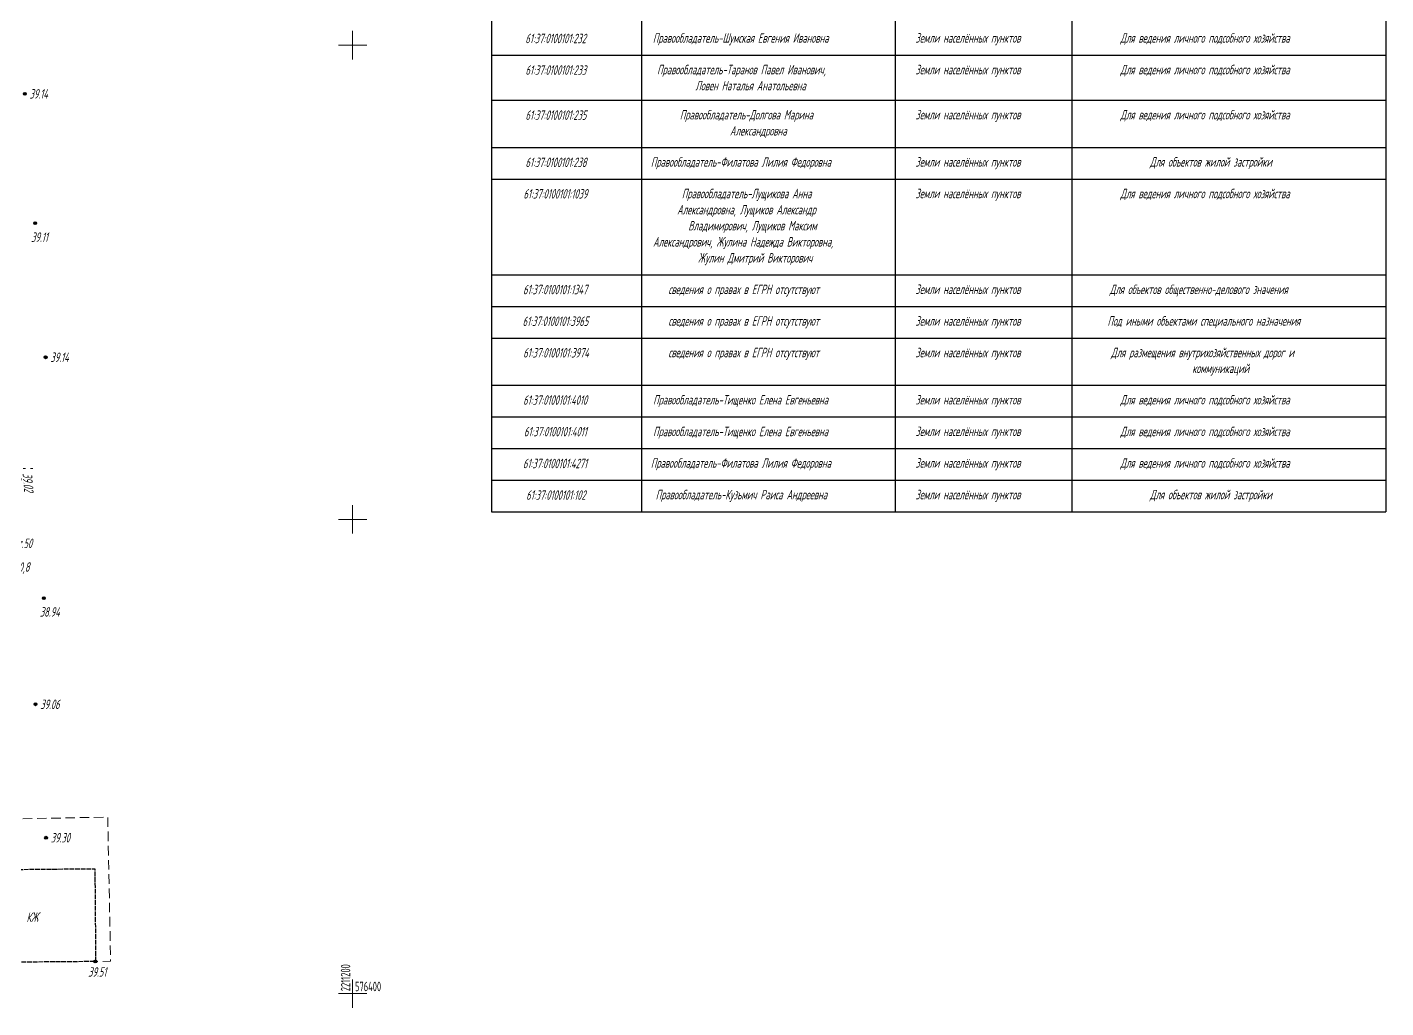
# Model space of a CAD drawing. Extents: x 2208637 to 2213412, y 575334 to 577367.
# Drawn here: x 2211165.7 to 2211309, y 576398.5 to 576501.9 of the extents above; entities that cross this region are included whole.
import ezdxf
from ezdxf.enums import TextEntityAlignment as Align

# ---------------------------------------------------------------- set-up
doc = ezdxf.new("R2010")
doc.units = 0
doc.header["$LTSCALE"] = 0.5
for name, pattern in [('2000_13', [1, 1, 0]), ('2000_366_2', [1.5, 0.5, -1]), ('2000_49_1_2', [3, 2, -1])]:
    doc.linetypes.add(name, pattern=pattern)
doc.layers.get('0').update_dxf_attribs({"lineweight": 25})
for name, color, linetype, lineweight in [('ИИ_ГАЗОПРОВОДЫ', 150, 'Continuous', 25), ('ИИ_ГРАНИЦЫ_ЗЕМЛЕПОЛЬЗОВАТЕЛЕЙ', 7, 'Continuous', 25), ('ИИ_КООРДИНАТНАЯ_СЕТКА', 3, 'Continuous', 25), ('ИИ_ОТМЕТКИ', 7, 'Continuous', 25), ('ИИ_СООРУЖЕНИЯ', 7, 'Continuous', 25), ('ИИ_УГОДЬЯ', 7, 'Continuous', 25)]:
    doc.layers.add(name, color=color, linetype=linetype, lineweight=lineweight)
doc.styles.add('BM431', font='', dxfattribs={"height": 1})
doc.styles.add('D431', font='', dxfattribs={"height": 1})
doc.styles.add('GOST 2.304', font='cs_gost2304.shx', dxfattribs={"width": 0.8, "oblique": 15})
doc.styles.get('BM431').set_extended_font_data('bm431', italic=True)
doc.styles.get('D431').set_extended_font_data('D431', italic=True)

# ---------------------------------------------------------------- blocks, each defined once
blk = doc.blocks.new('500_12')
at = {"color": 0, "linetype": 'Continuous', "lineweight": -2, "flags": 128}
for points in [[(0, 3), (0, -3)], [(-3, 0), (3, 0)]]:
    blk.add_lwpolyline(points, dxfattribs=at)
at = {"color": 7, "linetype": 'Continuous', "lineweight": -2, "style": 'D431'}
blk.add_attdef('Вертикальная_подпись', (-0.5, 0.5), '', height=2, rotation=90, dxfattribs=at)
blk.add_attdef('Горизонтальная_подпись', (0.5, 0.5), '', height=2, dxfattribs=at)
blk = doc.blocks.new('*U21')
at = {"color": 0, "linetype": 'Continuous', "lineweight": -2, "style": 'BM431'}
for tag, p in [('Характеристика', (3, 1.5)), ('Высота', (3, -3.5))]:
    blk.add_attdef(tag, p, '', height=2, dxfattribs=at)
at = {"color": 7, "linetype": 'Continuous', "lineweight": -2, "true_color": 0xffffff}
blk.add_wipeout([(0, 1.1), (0, -1.1), (1.2, -1.1), (1.2, 1.1)], dxfattribs=at)
at = {"color": 0, "linetype": 'Continuous', "lineweight": -2, "style": 'BM431'}
blk.add_attdef('Индекс_назначения_трубопровода', text='', height=2, dxfattribs=at).set_placement((0, 0), align=Align.MIDDLE_LEFT)
blk = doc.blocks.new('500_330_1')
at = {"linetype": 'Continuous', "lineweight": -2}
h = blk.add_hatch(color=0, dxfattribs=at)
h.dxf.hatch_style = 1
edge = h.paths.add_edge_path()
edge.add_arc((0, 0), 0.3, 0, 360)
at = {"color": 0, "linetype": 'Continuous', "lineweight": -2}
blk.add_circle((0, 0), 0.3, dxfattribs=at)
at = {"color": 0, "linetype": 'Continuous', "lineweight": -2, "style": 'GOST 2.304', "flags": 1}
for tag, p in [('Номер', (-1, -1)), ('Номер_рабочей_станции', (-1, -3.5))]:
    blk.add_attdef(tag, text='', height=2, dxfattribs=at).set_placement(p, align=Align.RIGHT)
at = {"color": 0, "linetype": 'Continuous', "lineweight": -2, "style": 'GOST 2.304'}
blk.add_attdef('Высота', (1, -1), '', height=2, dxfattribs=at)
at = {"color": 0, "linetype": 'Continuous', "lineweight": -2, "style": 'GOST 2.304', "flags": 1}
blk.add_attdef('Код', (0, -3.5), '', height=2, dxfattribs=at)

msp = doc.modelspace()

# ---------------------------------------------------------------- linework, layer by layer
at = {"layer": 'ИИ_ГРАНИЦЫ_ЗЕМЛЕПОЛЬЗОВАТЕЛЕЙ', "flags": 128}
for points in [[(2211214.66, 576548.16), (2211214.66, 576450.81)], [(2211230.46, 576548.16), (2211230.46, 576450.81)], [(2211257.21, 576548.16), (2211257.21, 576450.81)], [(2211275.84, 576548.16), (2211275.84, 576450.81)], [(2211308.97, 576548.16), (2211308.97, 576450.81)], [(2211214.66, 576498.95), (2211308.97, 576498.95)], [(2211214.66, 576494.19), (2211308.97, 576494.19)], [(2211214.66, 576489.22), (2211308.97, 576489.22)], [(2211214.66, 576485.88), (2211308.97, 576485.88)], [(2211214.66, 576475.78), (2211308.97, 576475.78)], [(2211214.66, 576472.45), (2211308.97, 576472.45)], [(2211214.66, 576469.12), (2211308.97, 576469.12)], [(2211214.66, 576464.14), (2211308.97, 576464.14)], [(2211214.66, 576460.81), (2211308.97, 576460.81)], [(2211214.66, 576457.47), (2211308.97, 576457.47)], [(2211214.66, 576454.14), (2211308.97, 576454.14)], [(2211214.66, 576450.81), (2211308.97, 576450.81)]]:
    msp.add_lwpolyline(points, dxfattribs=at)
at = {"layer": 'ИИ_СООРУЖЕНИЯ', "color": 7, "linetype": '2000_49_1_2', "lineweight": 20, "flags": 128}
msp.add_lwpolyline([(2211160.1, 576413.05), (2211159.99, 576418.33), (2211174.17, 576418.61), (2211174.47, 576403.41), (2211172.85, 576403.38)], dxfattribs=at)
at = {"layer": 'ИИ_СООРУЖЕНИЯ', "linetype": '2000_13', "flags": 128}
msp.add_lwpolyline([(2211160.18, 576403.27), (2211160.1, 576413.05), (2211172.81, 576413.17), (2211172.89, 576403.38)], close=True, dxfattribs=at)
at = {"layer": 'ИИ_УГОДЬЯ', "linetype": '2000_366_2', "lineweight": 20, "flags": 128}
msp.add_lwpolyline([(2211159.84, 576501.28), (2211154.64, 576498.44), (2211147.91, 576494.76), (2211133.09, 576492.4), (2211118.27, 576490.04), (2211121.64, 576479.47), (2211123.64, 576471.37), (2211125.65, 576463.26), (2211125.79, 576447.72), (2211138.17, 576447.6), (2211138.8, 576447.53), (2211139.02, 576443.56), (2211144.04, 576443.27), (2211144.2, 576448.04), (2211152.7, 576447.91), (2211155.37, 576447.83), (2211155.61, 576446.38), (2211161.03, 576446.94), (2211160.72, 576454.46), (2211160.77, 576455.37), (2211166.52, 576455.37)], dxfattribs=at)

# ---------------------------------------------------------------- block references
at = {"layer": 'ИИ_КООРДИНАТНАЯ_СЕТКА', "color": 3, "lineweight": 20, "xscale": 0.5, "yscale": 0.5, "zscale": 0.5}
for p in [(2211200, 576500), (2211200, 576450)]:
    msp.add_blockref('500_12', p, dxfattribs=at)

# ---------------------------------------------------------------- wipeouts: each hides what was drawn before it
at = {"lineweight": 0}
for points, layer in [([(2211218.26, 576500.13), (2211226.87, 576500.13), (2211226.87, 576501.35), (2211218.26, 576501.35)], 'ИИ_ГРАНИЦЫ_ЗЕМЛЕПОЛЬЗОВАТЕЛЕЙ'), ([(2211231.71, 576500.18), (2211255.96, 576500.18), (2211255.96, 576501.35), (2211231.71, 576501.35)], 'ИИ_ГРАНИЦЫ_ЗЕМЛЕПОЛЬЗОВАТЕЛЕЙ'), ([(2211259.42, 576500.19), (2211273.63, 576500.19), (2211273.63, 576501.35), (2211259.42, 576501.35)], 'ИИ_ГРАНИЦЫ_ЗЕМЛЕПОЛЬЗОВАТЕЛЕЙ'), ([(2211280.99, 576500.18), (2211303.82, 576500.18), (2211303.82, 576501.35), (2211280.99, 576501.35)], 'ИИ_ГРАНИЦЫ_ЗЕМЛЕПОЛЬЗОВАТЕЛЕЙ'), ([(2211218.27, 576496.8), (2211226.86, 576496.8), (2211226.86, 576498.02), (2211218.27, 576498.02)], 'ИИ_ГРАНИЦЫ_ЗЕМЛЕПОЛЬЗОВАТЕЛЕЙ'), ([(2211259.42, 576496.85), (2211273.63, 576496.85), (2211273.63, 576498.02), (2211259.42, 576498.02)], 'ИИ_ГРАНИЦЫ_ЗЕМЛЕПОЛЬЗОВАТЕЛЕЙ'), ([(2211280.99, 576496.85), (2211303.82, 576496.85), (2211303.82, 576498.02), (2211280.99, 576498.02)], 'ИИ_ГРАНИЦЫ_ЗЕМЛЕПОЛЬЗОВАТЕЛЕЙ'), ([(2211236.19, 576495.16), (2211251.48, 576495.16), (2211251.48, 576496.32), (2211236.19, 576496.32)], 'ИИ_ГРАНИЦЫ_ЗЕМЛЕПОЛЬЗОВАТЕЛЕЙ'), ([(2211218.27, 576492.05), (2211226.86, 576492.05), (2211226.86, 576493.26), (2211218.27, 576493.26)], 'ИИ_ГРАНИЦЫ_ЗЕМЛЕПОЛЬЗОВАТЕЛЕЙ'), ([(2211259.42, 576492.1), (2211273.63, 576492.1), (2211273.63, 576493.26), (2211259.42, 576493.26)], 'ИИ_ГРАНИЦЫ_ЗЕМЛЕПОЛЬЗОВАТЕЛЕЙ'), ([(2211280.99, 576492.09), (2211303.82, 576492.09), (2211303.82, 576493.26), (2211280.99, 576493.26)], 'ИИ_ГРАНИЦЫ_ЗЕМЛЕПОЛЬЗОВАТЕЛЕЙ'), ([(2211239.84, 576490.4), (2211247.83, 576490.4), (2211247.83, 576491.57), (2211239.84, 576491.57)], 'ИИ_ГРАНИЦЫ_ЗЕМЛЕПОЛЬЗОВАТЕЛЕЙ'), ([(2211218.27, 576487.07), (2211226.86, 576487.07), (2211226.86, 576488.29), (2211218.27, 576488.29)], 'ИИ_ГРАНИЦЫ_ЗЕМЛЕПОЛЬЗОВАТЕЛЕЙ'), ([(2211231.5, 576487.11), (2211256.17, 576487.11), (2211256.17, 576488.29), (2211231.5, 576488.29)], 'ИИ_ГРАНИЦЫ_ЗЕМЛЕПОЛЬЗОВАТЕЛЕЙ'), ([(2211259.42, 576487.12), (2211273.63, 576487.12), (2211273.63, 576488.29), (2211259.42, 576488.29)], 'ИИ_ГРАНИЦЫ_ЗЕМЛЕПОЛЬЗОВАТЕЛЕЙ'), ([(2211284.11, 576487.12), (2211300.7, 576487.12), (2211300.7, 576488.29), (2211284.11, 576488.29)], 'ИИ_ГРАНИЦЫ_ЗЕМЛЕПОЛЬЗОВАТЕЛЕЙ'), ([(2211218.06, 576483.75), (2211227.07, 576483.75), (2211227.07, 576484.95), (2211218.06, 576484.95)], 'ИИ_ГРАНИЦЫ_ЗЕМЛЕПОЛЬЗОВАТЕЛЕЙ'), ([(2211259.42, 576483.79), (2211273.63, 576483.79), (2211273.63, 576484.95), (2211259.42, 576484.95)], 'ИИ_ГРАНИЦЫ_ЗЕМЛЕПОЛЬЗОВАТЕЛЕЙ'), ([(2211280.99, 576483.78), (2211303.82, 576483.78), (2211303.82, 576484.95), (2211280.99, 576484.95)], 'ИИ_ГРАНИЦЫ_ЗЕМЛЕПОЛЬЗОВАТЕЛЕЙ'), ([(2211236.48, 576477), (2211251.19, 576477), (2211251.19, 576478.16), (2211236.48, 576478.16)], 'ИИ_ГРАНИЦЫ_ЗЕМЛЕПОЛЬЗОВАТЕЛЕЙ'), ([(2211218.02, 576473.66), (2211227.11, 576473.66), (2211227.11, 576474.85), (2211218.02, 576474.85)], 'ИИ_ГРАНИЦЫ_ЗЕМЛЕПОЛЬЗОВАТЕЛЕЙ'), ([(2211233.36, 576473.68), (2211254.31, 576473.68), (2211254.31, 576474.85), (2211233.36, 576474.85)], 'ИИ_ГРАНИЦЫ_ЗЕМЛЕПОЛЬЗОВАТЕЛЕЙ'), ([(2211259.42, 576473.69), (2211273.63, 576473.69), (2211273.63, 576474.85), (2211259.42, 576474.85)], 'ИИ_ГРАНИЦЫ_ЗЕМЛЕПОЛЬЗОВАТЕЛЕЙ'), ([(2211279.87, 576473.68), (2211304.94, 576473.68), (2211304.94, 576474.85), (2211279.87, 576474.85)], 'ИИ_ГРАНИЦЫ_ЗЕМЛЕПОЛЬЗОВАТЕЛЕЙ'), ([(2211217.97, 576470.32), (2211227.16, 576470.32), (2211227.16, 576471.52), (2211217.97, 576471.52)], 'ИИ_ГРАНИЦЫ_ЗЕМЛЕПОЛЬЗОВАТЕЛЕЙ'), ([(2211233.36, 576470.35), (2211254.31, 576470.35), (2211254.31, 576471.52), (2211233.36, 576471.52)], 'ИИ_ГРАНИЦЫ_ЗЕМЛЕПОЛЬЗОВАТЕЛЕЙ'), ([(2211259.42, 576470.35), (2211273.63, 576470.35), (2211273.63, 576471.52), (2211259.42, 576471.52)], 'ИИ_ГРАНИЦЫ_ЗЕМЛЕПОЛЬЗОВАТЕЛЕЙ'), ([(2211279.67, 576470.35), (2211305.14, 576470.35), (2211305.14, 576471.52), (2211279.67, 576471.52)], 'ИИ_ГРАНИЦЫ_ЗЕМЛЕПОЛЬЗОВАТЕЛЕЙ'), ([(2211218.03, 576466.99), (2211227.1, 576466.99), (2211227.1, 576468.19), (2211218.03, 576468.19)], 'ИИ_ГРАНИЦЫ_ЗЕМЛЕПОЛЬЗОВАТЕЛЕЙ'), ([(2211233.36, 576467.02), (2211254.31, 576467.02), (2211254.31, 576468.19), (2211233.36, 576468.19)], 'ИИ_ГРАНИЦЫ_ЗЕМЛЕПОЛЬЗОВАТЕЛЕЙ'), ([(2211259.42, 576467.02), (2211273.63, 576467.02), (2211273.63, 576468.19), (2211259.42, 576468.19)], 'ИИ_ГРАНИЦЫ_ЗЕМЛЕПОЛЬЗОВАТЕЛЕЙ'), ([(2211288.6, 576465.35), (2211296.21, 576465.35), (2211296.21, 576466.49), (2211288.6, 576466.49)], 'ИИ_ГРАНИЦЫ_ЗЕМЛЕПОЛЬЗОВАТЕЛЕЙ'), ([(2211218.03, 576462.01), (2211227.1, 576462.01), (2211227.1, 576463.21), (2211218.03, 576463.21)], 'ИИ_ГРАНИЦЫ_ЗЕМЛЕПОЛЬЗОВАТЕЛЕЙ'), ([(2211231.74, 576462.04), (2211255.93, 576462.04), (2211255.93, 576463.21), (2211231.74, 576463.21)], 'ИИ_ГРАНИЦЫ_ЗЕМЛЕПОЛЬЗОВАТЕЛЕЙ'), ([(2211259.42, 576462.04), (2211273.63, 576462.04), (2211273.63, 576463.21), (2211259.42, 576463.21)], 'ИИ_ГРАНИЦЫ_ЗЕМЛЕПОЛЬЗОВАТЕЛЕЙ'), ([(2211280.99, 576462.04), (2211303.82, 576462.04), (2211303.82, 576463.21), (2211280.99, 576463.21)], 'ИИ_ГРАНИЦЫ_ЗЕМЛЕПОЛЬЗОВАТЕЛЕЙ'), ([(2211218.11, 576458.68), (2211227.02, 576458.68), (2211227.02, 576459.88), (2211218.11, 576459.88)], 'ИИ_ГРАНИЦЫ_ЗЕМЛЕПОЛЬЗОВАТЕЛЕЙ'), ([(2211231.74, 576458.7), (2211255.93, 576458.7), (2211255.93, 576459.88), (2211231.74, 576459.88)], 'ИИ_ГРАНИЦЫ_ЗЕМЛЕПОЛЬЗОВАТЕЛЕЙ'), ([(2211259.42, 576458.71), (2211273.63, 576458.71), (2211273.63, 576459.88), (2211259.42, 576459.88)], 'ИИ_ГРАНИЦЫ_ЗЕМЛЕПОЛЬЗОВАТЕЛЕЙ'), ([(2211280.99, 576458.7), (2211303.82, 576458.7), (2211303.82, 576459.88), (2211280.99, 576459.88)], 'ИИ_ГРАНИЦЫ_ЗЕМЛЕПОЛЬЗОВАТЕЛЕЙ'), ([(2211218.01, 576455.32), (2211227.12, 576455.32), (2211227.12, 576456.54), (2211218.01, 576456.54)], 'ИИ_ГРАНИЦЫ_ЗЕМЛЕПОЛЬЗОВАТЕЛЕЙ'), ([(2211231.5, 576455.37), (2211256.17, 576455.37), (2211256.17, 576456.54), (2211231.5, 576456.54)], 'ИИ_ГРАНИЦЫ_ЗЕМЛЕПОЛЬЗОВАТЕЛЕЙ'), ([(2211259.42, 576455.38), (2211273.63, 576455.38), (2211273.63, 576456.54), (2211259.42, 576456.54)], 'ИИ_ГРАНИЦЫ_ЗЕМЛЕПОЛЬЗОВАТЕЛЕЙ'), ([(2211280.99, 576455.37), (2211303.82, 576455.37), (2211303.82, 576456.54), (2211280.99, 576456.54)], 'ИИ_ГРАНИЦЫ_ЗЕМЛЕПОЛЬЗОВАТЕЛЕЙ'), ([(2211218.35, 576451.99), (2211226.78, 576451.99), (2211226.78, 576453.21), (2211218.35, 576453.21)], 'ИИ_ГРАНИЦЫ_ЗЕМЛЕПОЛЬЗОВАТЕЛЕЙ'), ([(2211232.01, 576452.04), (2211255.66, 576452.04), (2211255.66, 576453.21), (2211232.01, 576453.21)], 'ИИ_ГРАНИЦЫ_ЗЕМЛЕПОЛЬЗОВАТЕЛЕЙ'), ([(2211259.42, 576452.04), (2211273.63, 576452.04), (2211273.63, 576453.21), (2211259.42, 576453.21)], 'ИИ_ГРАНИЦЫ_ЗЕМЛЕПОЛЬЗОВАТЕЛЕЙ'), ([(2211284.11, 576452.04), (2211300.7, 576452.04), (2211300.7, 576453.21), (2211284.11, 576453.21)], 'ИИ_ГРАНИЦЫ_ЗЕМЛЕПОЛЬЗОВАТЕЛЕЙ'), ([(2211200.3, 576400.18), (2211203.88, 576400.18), (2211203.88, 576401.38), (2211200.3, 576401.38)], 'ИИ_КООРДИНАТНАЯ_СЕТКА'), ([(2211168.17, 576466.52), (2211170.66, 576466.52), (2211170.66, 576467.66), (2211168.17, 576467.66)], 'ИИ_ОТМЕТКИ'), ([(2211167.06, 576439.67), (2211169.73, 576439.67), (2211169.73, 576440.81), (2211167.06, 576440.81)], 'ИИ_ОТМЕТКИ'), ([(2211167.1, 576429.93), (2211169.83, 576429.93), (2211169.83, 576431.13), (2211167.1, 576431.13)], 'ИИ_ОТМЕТКИ')]:
    msp.add_wipeout(points, dxfattribs=at).dxf.layer = layer

# ---------------------------------------------------------------- next in the draw order: block references
at = {"layer": 'ИИ_ОТМЕТКИ'}
ref = msp.add_blockref('500_330_1', (2211167.62, 576467.09, 39.14), dxfattribs=dict(at, xscale=0.5, yscale=0.5, zscale=0.5))
ref.add_attrib('Высота', '39.14', (2211168.12, 576466.59), dxfattribs={"layer": '0', "color": 0, "linetype": 'Continuous', "lineweight": -2, "height": 1, "style": 'GOST 2.304', "oblique": 15, "width": 0.8})
ref = msp.add_blockref('500_330_1', (2211167.43, 576441.69, 38.94), dxfattribs=dict(at, xscale=0.5, yscale=0.5, zscale=0.5))
ref.add_attrib('Высота', '38.94', (2211167.01, 576439.74), dxfattribs={"layer": '0', "color": 0, "linetype": 'Continuous', "lineweight": -2, "height": 1, "style": 'GOST 2.304', "oblique": 15, "width": 0.8})
ref = msp.add_blockref('500_330_1', (2211166.55, 576430.5, 39.06), dxfattribs=dict(at, xscale=0.5, yscale=0.5, zscale=0.5))
ref.add_attrib('Высота', '39.06', (2211167.05, 576430), dxfattribs={"layer": '0', "color": 0, "linetype": 'Continuous', "lineweight": -2, "height": 1, "style": 'GOST 2.304', "oblique": 15, "width": 0.8})

# ---------------------------------------------------------------- next in the draw order: texts
at = {"layer": 'ИИ_ГРАНИЦЫ_ЗЕМЛЕПОЛЬЗОВАТЕЛЕЙ', "style": 'GOST 2.304', "oblique": 15, "width": 0.8}
for s, p in [('61:37:0100101:232', (2211218.21, 576500.2)), ('Правообладатель-Шумская Евгения Ивановна', (2211231.66, 576500.25)), ('Земли населённых пунктов', (2211259.36, 576500.26)), ('Для ведения личного подсобного хозяйства', (2211280.97, 576500.25)), ('61:37:0100101:233', (2211218.22, 576496.87)), ('Земли населённых пунктов', (2211259.36, 576496.92)), ('Для ведения личного подсобного хозяйства', (2211280.97, 576496.92)), ('61:37:0100101:235', (2211218.22, 576492.12)), ('Земли населённых пунктов', (2211259.36, 576492.17)), ('Для ведения личного подсобного хозяйства', (2211280.97, 576492.16)), ('61:37:0100101:238', (2211218.22, 576487.14)), ('Правообладатель-Филатова Лилия Федоровна', (2211231.45, 576487.18)), ('Земли населённых пунктов', (2211259.36, 576487.19)), ('Для объектов жилой застройки', (2211284.09, 576487.19)), ('61:37:0100101:1039', (2211218.01, 576483.82)), ('Земли населённых пунктов', (2211259.36, 576483.86)), ('Для ведения личного подсобного хозяйства', (2211280.97, 576483.85)), ('61:37:0100101:1347', (2211217.97, 576473.73)), ('сведения о правах в ЕГРН отсутствуют', (2211233.3, 576473.75)), ('Земли населённых пунктов', (2211259.36, 576473.76)), ('Для объектов общественно-делового значения', (2211279.85, 576473.75)), ('61:37:0100101:3965', (2211217.92, 576470.39)), ('сведения о правах в ЕГРН отсутствуют', (2211233.3, 576470.42)), ('Земли населённых пунктов', (2211259.36, 576470.42)), ('Под иными объектами специального назначения', (2211279.62, 576470.42)), ('61:37:0100101:3974', (2211217.98, 576467.06)), ('сведения о правах в ЕГРН отсутствуют', (2211233.3, 576467.09)), ('Земли населённых пунктов', (2211259.36, 576467.09)), ('61:37:0100101:4010', (2211217.98, 576462.08)), ('Правообладатель-Тищенко Елена Евгеньевна', (2211231.69, 576462.11)), ('Земли населённых пунктов', (2211259.36, 576462.11)), ('Для ведения личного подсобного хозяйства', (2211280.97, 576462.11)), ('61:37:0100101:4011', (2211218.06, 576458.75)), ('Правообладатель-Тищенко Елена Евгеньевна', (2211231.69, 576458.77)), ('Земли населённых пунктов', (2211259.36, 576458.78)), ('Для ведения личного подсобного хозяйства', (2211280.97, 576458.77)), ('61:37:0100101:4271', (2211217.96, 576455.39)), ('Правообладатель-Филатова Лилия Федоровна', (2211231.45, 576455.44)), ('Земли населённых пунктов', (2211259.36, 576455.45)), ('Для ведения личного подсобного хозяйства', (2211280.97, 576455.44)), ('61:37:0100101:102', (2211218.3, 576452.06)), ('Правообладатель-Кузьмич Раиса Андреевна', (2211231.96, 576452.11)), ('Земли населённых пунктов', (2211259.36, 576452.11)), ('Для объектов жилой застройки', (2211284.09, 576452.11))]:
    msp.add_text(s, height=1, dxfattribs=at).set_placement(p)

# ---------------------------------------------------------------- next in the draw order: wipeouts: each hides what was drawn before it
at = {"lineweight": 0}
for points, layer in [([(2211164.37, 576446.9), (2211167.26, 576446.91), (2211167.25, 576448.05), (2211164.37, 576448.04)], 'ИИ_ГАЗОПРОВОДЫ'), ([(2211164.47, 576444.4), (2211166.7, 576444.41), (2211166.7, 576445.55), (2211164.47, 576445.54)], 'ИИ_ГАЗОПРОВОДЫ'), ([(2211232.16, 576496.85), (2211255.51, 576496.85), (2211255.51, 576498.02), (2211232.16, 576498.02)], 'ИИ_ГРАНИЦЫ_ЗЕМЛЕПОЛЬЗОВАТЕЛЕЙ'), ([(2211234.56, 576492.09), (2211253.11, 576492.09), (2211253.11, 576493.26), (2211234.56, 576493.26)], 'ИИ_ГРАНИЦЫ_ЗЕМЛЕПОЛЬЗОВАТЕЛЕЙ'), ([(2211231.73, 576478.69), (2211255.94, 576478.69), (2211255.94, 576479.86), (2211231.73, 576479.86)], 'ИИ_ГРАНИЦЫ_ЗЕМЛЕПОЛЬЗОВАТЕЛЕЙ'), ([(2211280.01, 576467.02), (2211304.8, 576467.02), (2211304.8, 576468.19), (2211280.01, 576468.19)], 'ИИ_ГРАНИЦЫ_ЗЕМЛЕПОЛЬЗОВАТЕЛЕЙ'), ([(2211199.82, 576400.3), (2211199.82, 576404.04), (2211198.6, 576404.04), (2211198.6, 576400.3)], 'ИИ_КООРДИНАТНАЯ_СЕТКА'), ([(2211165.97, 576494.29), (2211168.46, 576494.29), (2211168.46, 576495.43), (2211165.97, 576495.43)], 'ИИ_ОТМЕТКИ'), ([(2211166.13, 576479.18), (2211168.6, 576479.18), (2211168.6, 576480.32), (2211166.13, 576480.32)], 'ИИ_ОТМЕТКИ'), ([(2211165.11, 576454.79), (2211165.37, 576451.97), (2211166.58, 576452.08), (2211166.32, 576454.9)], 'ИИ_ОТМЕТКИ'), ([(2211168.21, 576415.86), (2211171.01, 576415.86), (2211171.01, 576417), (2211168.21, 576417)], 'ИИ_ОТМЕТКИ'), ([(2211172.15, 576401.71), (2211174.8, 576401.71), (2211174.8, 576402.85), (2211172.15, 576402.85)], 'ИИ_ОТМЕТКИ'), ([(2211165.65, 576407.48), (2211167.34, 576407.5), (2211167.33, 576408.64), (2211165.64, 576408.62)], 'ИИ_СООРУЖЕНИЯ')]:
    msp.add_wipeout(points, dxfattribs=at).dxf.layer = layer

# ---------------------------------------------------------------- next in the draw order: block references
at = {"layer": 'ИИ_ГАЗОПРОВОДЫ', "color": 7}
ref = msp.add_blockref('*U21', (2211162.82, 576446.22), dxfattribs=dict(at, xscale=0.5, yscale=0.5, zscale=0.5, rotation=0.1834792517034856))
ref.add_attrib('Индекс_назначения_трубопровода', 'Г', dxfattribs={"layer": '0', "color": 0, "linetype": 'Continuous', "lineweight": -2, "height": 1, "rotation": 0.1835, "style": 'GOST 2.304', "oblique": 15, "width": 0.8}).set_placement((2211162.82, 576446.22), align=Align.MIDDLE_LEFT)
ref.add_attrib('Характеристика', 'ст.50', (2211164.32, 576446.97), dxfattribs={"layer": '0', "color": 0, "linetype": 'Continuous', "lineweight": -2, "height": 1, "rotation": 0.1835, "style": 'GOST 2.304', "oblique": 15, "width": 0.8})
ref.add_attrib('Высота', '+0,8', (2211164.32, 576444.47), dxfattribs={"layer": '0', "color": 0, "linetype": 'Continuous', "lineweight": -2, "height": 1, "rotation": 0.1835, "style": 'GOST 2.304', "oblique": 15, "width": 0.8})
at = {"layer": 'ИИ_КООРДИНАТНАЯ_СЕТКА', "color": 3, "lineweight": 20}
ref = msp.add_blockref('500_12', (2211200, 576400), dxfattribs=dict(at, xscale=0.5, yscale=0.5, zscale=0.5))
ref.add_attrib('Горизонтальная_подпись', '576400', (2211200.25, 576400.25), dxfattribs={"layer": '0', "color": 7, "linetype": 'Continuous', "lineweight": -2, "height": 1, "style": 'GOST 2.304', "width": 0.8})
ref.add_attrib('Вертикальная_подпись', '2211200', (2211199.75, 576400.25), dxfattribs={"layer": '0', "color": 7, "linetype": 'Continuous', "lineweight": -2, "height": 1, "rotation": 90, "style": 'GOST 2.304', "width": 0.8})
at = {"layer": 'ИИ_ОТМЕТКИ'}
ref = msp.add_blockref('500_330_1', (2211165.42, 576494.86, 39.14), dxfattribs=dict(at, xscale=0.5, yscale=0.5, zscale=0.5))
ref.add_attrib('Высота', '39.14', (2211165.92, 576494.36, 39.14), dxfattribs={"layer": '0', "color": 0, "linetype": 'Continuous', "lineweight": -2, "height": 1, "style": 'GOST 2.304', "oblique": 15, "width": 0.8})
ref = msp.add_blockref('500_330_1', (2211166.52, 576481.23, 39.11), dxfattribs=dict(at, xscale=0.5, yscale=0.5, zscale=0.5))
ref.add_attrib('Высота', '39.11', (2211166.08, 576479.25), dxfattribs={"layer": '0', "color": 0, "linetype": 'Continuous', "lineweight": -2, "height": 1, "style": 'GOST 2.304', "oblique": 15, "width": 0.8})
ref = msp.add_blockref('500_330_1', (2211164.86, 576454.22, 39.02), dxfattribs=dict(at, xscale=0.5, yscale=0.5, zscale=0.5, rotation=275.2108351294328))
ref.add_attrib('Высота', '39.02', (2211165.18, 576454.85), dxfattribs={"layer": '0', "color": 0, "linetype": 'Continuous', "lineweight": -2, "height": 1, "rotation": 275.2108, "style": 'GOST 2.304', "oblique": 15, "width": 0.8})
ref = msp.add_blockref('500_330_1', (2211167.66, 576416.43, 39.3), dxfattribs=dict(at, xscale=0.5, yscale=0.5, zscale=0.5))
ref.add_attrib('Высота', '39.30', (2211168.16, 576415.93), dxfattribs={"layer": '0', "color": 0, "linetype": 'Continuous', "lineweight": -2, "height": 1, "style": 'GOST 2.304', "oblique": 15, "width": 0.8})
ref = msp.add_blockref('500_330_1', (2211172.85, 576403.38, 39.51), dxfattribs=dict(at, xscale=0.5, yscale=0.5, zscale=0.5))
ref.add_attrib('Высота', '39.51', (2211172.1, 576401.78), dxfattribs={"layer": '0', "color": 0, "linetype": 'Continuous', "lineweight": -2, "height": 1, "style": 'GOST 2.304', "oblique": 15, "width": 0.8})

# ---------------------------------------------------------------- next in the draw order: texts
at = {"layer": 'ИИ_ГРАНИЦЫ_ЗЕМЛЕПОЛЬЗОВАТЕЛЕЙ', "style": 'GOST 2.304', "oblique": 15, "width": 0.8}
for s, p in [('Правообладатель-Таранов Павел Иванович,', (2211232.11, 576496.92)), ('Ловен Наталья Анатольевна', (2211236.14, 576495.23)), ('Правообладатель-Долгова Марина', (2211234.51, 576492.16)), ('Александровна', (2211239.79, 576490.47)), ('Жулин Дмитрий Викторович', (2211236.43, 576477.07)), ('Для размещения внутрихозяйственных дорог и', (2211279.99, 576467.09)), ('коммуникаций', (2211288.55, 576465.42))]:
    msp.add_text(s, height=1, dxfattribs=at).set_placement(p)
at = {"layer": 'ИИ_СООРУЖЕНИЯ', "ltscale": 0.5, "style": 'GOST 2.304', "oblique": 15, "width": 0.8}
msp.add_text('КЖ', height=1, rotation=0.5159, dxfattribs=at).set_placement((2211165.6, 576407.55, -88.25))

# ---------------------------------------------------------------- next in the draw order: wipeouts: each hides what was drawn before it
at = {"lineweight": 0}
msp.add_wipeout([(2211235.45, 576480.39), (2211252.22, 576480.39), (2211252.22, 576481.56), (2211235.45, 576481.56)], dxfattribs=at).dxf.layer = 'ИИ_ГРАНИЦЫ_ЗЕМЛЕПОЛЬЗОВАТЕЛЕЙ'

# ---------------------------------------------------------------- next in the draw order: texts
at = {"layer": 'ИИ_ГРАНИЦЫ_ЗЕМЛЕПОЛЬЗОВАТЕЛЕЙ', "style": 'GOST 2.304', "oblique": 15, "width": 0.8}
msp.add_text('Александрович, Жулина Надежда Викторовна,', height=1, dxfattribs=at).set_placement((2211231.68, 576478.76))

# ---------------------------------------------------------------- next in the draw order: wipeouts: each hides what was drawn before it
at = {"lineweight": 0}
msp.add_wipeout([(2211234.27, 576482.08), (2211253.39, 576482.08), (2211253.39, 576483.25), (2211234.27, 576483.25)], dxfattribs=at).dxf.layer = 'ИИ_ГРАНИЦЫ_ЗЕМЛЕПОЛЬЗОВАТЕЛЕЙ'

# ---------------------------------------------------------------- next in the draw order: texts
at = {"layer": 'ИИ_ГРАНИЦЫ_ЗЕМЛЕПОЛЬЗОВАТЕЛЕЙ', "style": 'GOST 2.304', "oblique": 15, "width": 0.8}
msp.add_text('Владимирович, Лущиков Максим', height=1, dxfattribs=at).set_placement((2211235.4, 576480.46))

# ---------------------------------------------------------------- next in the draw order: wipeouts: each hides what was drawn before it
at = {"lineweight": 0}
msp.add_wipeout([(2211234.77, 576483.78), (2211252.9, 576483.78), (2211252.9, 576484.95), (2211234.77, 576484.95)], dxfattribs=at).dxf.layer = 'ИИ_ГРАНИЦЫ_ЗЕМЛЕПОЛЬЗОВАТЕЛЕЙ'

# ---------------------------------------------------------------- next in the draw order: texts
at = {"layer": 'ИИ_ГРАНИЦЫ_ЗЕМЛЕПОЛЬЗОВАТЕЛЕЙ', "style": 'GOST 2.304', "oblique": 15, "width": 0.8}
for s, p in [('Правообладатель-Лущикова Анна', (2211234.72, 576483.85)), ('Александровна, Лущиков Александр', (2211234.22, 576482.15))]:
    msp.add_text(s, height=1, dxfattribs=at).set_placement(p)

doc.saveas('drawing.dxf')
